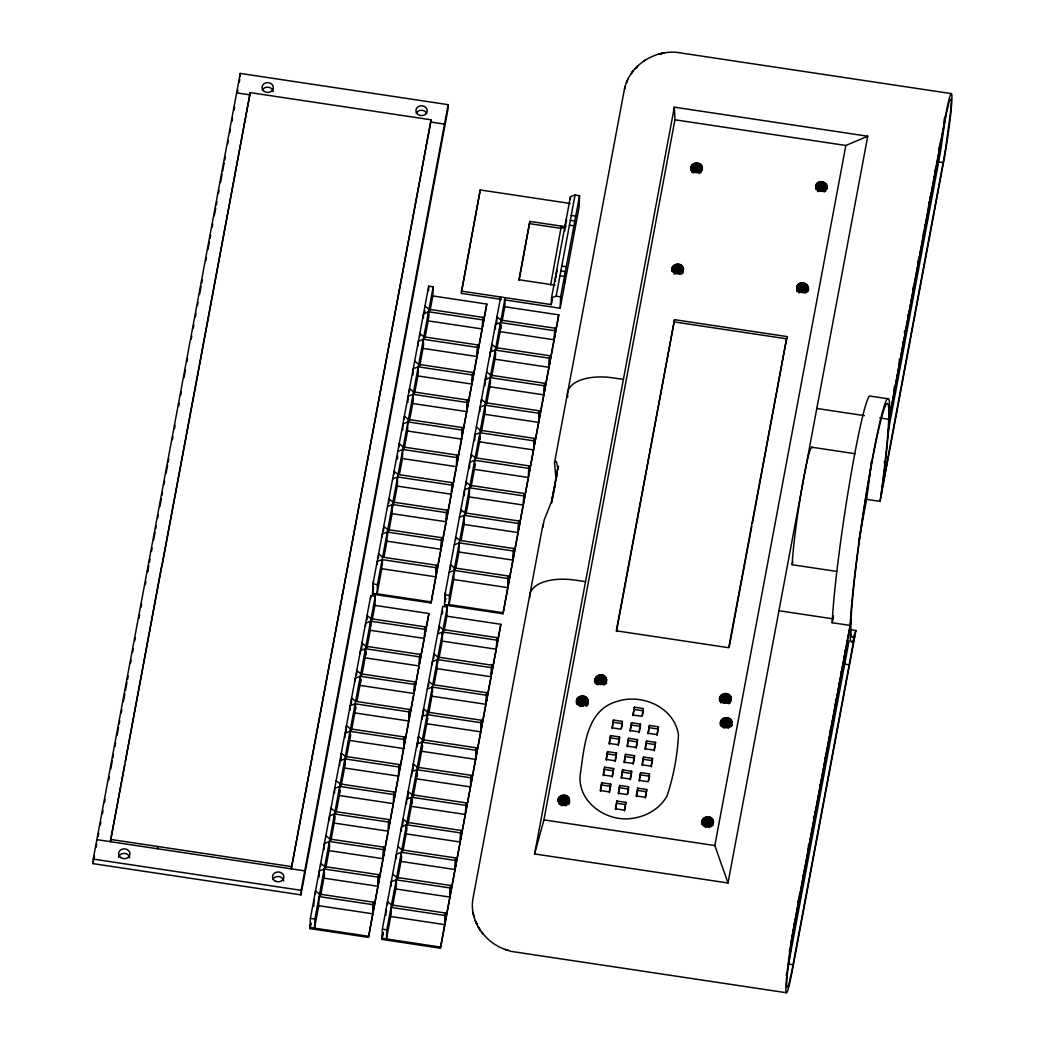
<?xml version="1.0" encoding="UTF-8"?>
<svg xmlns="http://www.w3.org/2000/svg" width="1045" height="1045" viewBox="0 0 1045 1045"><rect width="100%" height="100%" fill="white"/><g stroke="black" fill="none" stroke-linecap="round" stroke-linejoin="round"><path stroke-width="1.5" d="M881.17 495.591L883.456 478.231A123.049 7.707 -81.5 0 0 889.151 421.932L889.491 415.401A123.049 7.707 -81.5 0 0 872.301 458.938A123.049 7.707 -81.5 0 0 850.186 625.433L850.042 630.945A123.049 7.707 -81.5 0 0 853.073 640.585L854.836 636.314M430.122 310.378L432.826 295.944L433.192 286.839L428.698 286.16L372.974 583.933L372.569 594.174L431.036 602.965L440.912 549.278L441.735 537.718L387.76 529.606L383.763 526.314L383.58 530.86M500.542 300.006L500.659 296.976L444.935 594.736L444.53 604.99L502.998 613.768L512.873 560.094L513.696 548.52L459.735 540.422L455.724 537.117L455.594 540.16M558.2 799.19C557.142 806.4 570.047 806.871 569.486 799.595C568.493 792.737 556.619 794.357 558.108 801.463C559.336 795.219 570.309 796.669 569.355 803.148L569.486 799.595M576.762 700.006C575.704 707.217 588.609 707.687 588.048 700.411C586.702 692.861 574.018 695.879 576.618 703.572C576.122 697.028 587.159 696.375 587.956 702.684L588.048 700.411M595.258 678.832C594.2 686.043 607.106 686.513 606.557 679.237C604.964 671.282 591.927 675.161 595.101 683.156M672.118 268.147C671.06 275.358 683.966 275.828 683.404 268.552C682.215 261.289 669.832 263.706 672 271.177M691.045 167.017C689.974 174.241 702.88 174.698 702.331 167.422C701.143 160.159 688.759 162.589 690.915 170.061M702.122 820.808C701.064 828.019 713.97 828.489 713.408 821.213C712.063 813.663 699.379 816.681 701.992 824.374C701.482 817.83 712.533 817.177 713.317 823.486L713.408 821.213M719.9 697.551C718.829 704.774 731.748 705.231 731.186 697.956C729.841 690.418 717.157 693.423 719.757 701.117C719.26 694.572 730.298 693.919 731.095 700.228L731.186 697.956M720.684 721.625C719.626 728.848 732.532 729.319 731.97 722.03C730.625 714.493 717.941 717.497 720.554 725.191C719.992 717.915 732.898 718.385 731.84 725.596L731.97 722.03M808.033 287.27C808.595 294.546 795.689 294.089 796.747 286.866C798.876 279.054 811.651 283.861 807.876 291.594M826.961 186.141C827.522 193.429 814.617 192.959 815.675 185.749C817.347 178.577 829.573 181.895 826.843 189.184M93.044 863.64L93.227 859.094L240.259 73.424L448.148 104.657L447.965 109.216L300.947 894.873L93.044 863.64L94.442 856.168M431.115 119.809L291.268 868.852L431.115 119.809L250.199 92.626L110.365 841.669L124.747 764.796M147.815 567.383L147.632 571.942L148.834 565.567M161.4 567.135L125.348 761.596M157.586 848.762L157.677 846.489M240.128 76.468L240.259 73.424M199.464 365.554L250.199 92.626M300.947 894.873L301.13 890.327L448.148 104.657M374.92 605.382L428.894 613.493L368.454 937.391L309.973 928.613L310.391 918.359L370.792 595.598L375.286 596.277L374.92 605.382L372.216 619.816M313.8 906.119L314.036 900.045M315.42 893.854L315.538 890.823L319.548 894.115L373.522 902.227L373.156 911.331M375.286 596.277L314.885 919.038L314.519 928.143L318.725 905.688L319.091 896.584L373.065 904.696L372.699 913.8L318.725 905.688M319.012 877.055L319.261 870.994L324.25 869.048L378.212 877.147L377.846 886.264L323.885 878.153L324.25 869.048M320.58 866.318L320.697 863.288L324.708 866.579L378.682 874.691L378.316 883.796M324.172 849.52L324.407 843.446L329.397 841.499L383.371 849.611L383.006 858.716L368.454 937.391M324.342 875.684L324.459 872.653M329.384 820.469L329.567 815.91L334.557 813.964L388.518 822.075L388.152 831.18L383.463 856.26L383.828 847.155L329.854 839.044L325.857 835.752M325.805 867.846L329.031 850.617L329.397 841.499M329.488 848.148L329.619 845.118M342.224 596.591L342.316 594.318M334.531 792.92L334.714 788.374L339.703 786.428L393.678 794.54L393.312 803.644L388.622 828.711L388.988 819.607L335.014 811.508L331.004 808.203M330.965 840.311L334.191 823.068L334.557 813.964M334.648 820.612L334.831 816.054M339.69 765.384L339.873 760.838L344.863 758.892L398.824 766.991L398.459 776.108L393.769 801.175L394.135 792.071L340.161 783.959L336.163 780.667M336.111 812.775L339.338 795.532L339.703 786.428M339.795 793.064L339.925 790.033M341.01 760.721L341.31 753.131L345.32 756.423L399.294 764.535L398.929 773.64L403.618 748.56L404.441 736.999L350.467 728.887L346.47 725.596L346.222 731.657M344.837 737.848L345.02 733.29L350.01 731.343L403.984 739.455M341.271 785.239L344.497 767.997L344.863 758.892M344.954 765.528L345.137 760.982M349.997 710.313L350.179 705.754L355.169 703.807L409.144 711.919L408.778 721.024L404.075 746.104L404.441 736.999M346.417 757.69L349.644 740.461L350.01 731.343M351.368 704.121L351.616 698.047L355.627 701.352L409.601 709.45L409.235 718.555L413.924 693.488L414.747 681.915L360.773 673.803L356.776 670.511L356.593 675.07M350.284 733.433L350.101 737.992L350.689 734.857M355.535 603.174L355.718 598.615M355.209 681.249L355.326 678.218L360.316 676.272L414.29 684.384M351.577 730.155L354.804 712.912L355.169 703.807M355.509 704.382L355.261 710.456L355.849 707.321M360.368 653.713L360.486 650.682L365.476 648.736L419.45 656.835L419.084 665.952L414.382 691.019L414.747 681.915M357.024 701.051L359.95 685.376L360.316 676.272M361.688 649.049L361.923 642.975L365.933 646.267L419.907 654.379L419.541 663.484L424.231 638.404L425.054 626.843L371.093 618.731L367.082 615.44L366.899 619.985M360.59 678.362L360.407 682.907L360.995 679.786M365.515 626.177L365.632 623.134L370.622 621.187L424.597 629.299M361.884 675.083L365.11 657.841L365.476 648.736M365.815 649.298L365.567 655.372L366.155 652.237M370.675 598.628L370.792 595.598M367.03 647.534L370.257 630.305L370.622 621.187M370.779 626.321L370.962 621.762M380.066 394.344L380.158 392.058M373.444 581.386L373.078 590.49L373.653 587.447M377.036 564.587L377.167 561.557L382.143 559.611L436.118 567.722L435.752 576.827L381.778 568.715L382.143 559.611M378.421 558.396L378.603 553.85L382.614 557.142L436.588 565.254L436.222 574.358M433.192 286.839L377.454 584.678L377.088 593.795L372.569 594.174L373.457 589.367M382.196 537.052L382.313 534.008L387.303 532.075L441.277 540.174M382.3 564.731L382.483 560.185M384.011 556.841L386.937 541.179L387.303 532.075M387.525 535.68L387.643 532.636M388.727 503.324L388.91 498.765L392.92 502.07L446.894 510.169L446.528 519.287L451.218 494.207L452.041 482.633L398.067 474.521L394.07 471.23L393.939 474.273M393.377 400.914L393.56 396.368M388.871 530.873L392.097 513.644L392.463 504.526L446.424 512.638L446.058 521.742L441.369 546.822L441.735 537.718M392.737 506.616L392.92 502.07M397.466 458.99L397.596 455.947M394.017 503.337L397.244 486.095L397.609 476.99L451.584 485.102M399.099 446.724L399.216 443.694L403.226 446.986L457.201 455.097L456.835 464.202L461.524 439.122L462.347 427.562L408.373 419.45L404.376 416.158L404.245 419.189M446.881 616.197L500.855 624.296L440.415 948.207L381.947 939.416L382.352 929.175L442.753 606.413L447.247 607.08L446.881 616.197L444.19 630.631M402.691 429.926L402.926 423.852L407.916 421.919L461.89 430.017M399.464 474.234L402.403 458.559L402.769 449.454L456.73 457.566L456.365 466.671L451.675 491.738L452.041 482.633M385.827 915.407L386.062 909.333M387.381 904.67L387.512 901.639L391.509 904.931L445.483 913.043L445.118 922.147M407.837 402.39L408.086 396.316L413.075 394.37L467.05 402.482L466.684 411.586L461.981 436.666L462.347 427.562M447.247 607.08L386.846 929.854L386.48 938.959L390.686 916.504L391.052 907.4L445.026 915.498L444.661 924.616L390.686 916.504M404.324 448.253L407.55 431.023L407.916 421.919M409.405 391.653L409.522 388.609L413.533 391.914L467.507 400.013L467.141 409.131L471.831 384.051L472.653 372.477L418.679 364.365L414.682 361.074M391.039 886.356L391.222 881.797L396.212 879.851L450.186 887.963L449.82 897.067L395.846 888.968L396.212 879.851M391.143 914.035L391.274 911.005M412.997 374.855L413.232 368.78L418.222 366.834L472.196 374.946M409.483 420.717L412.71 403.488L413.075 394.37M413.167 401.019L413.284 397.975M396.186 858.807L396.368 854.261L401.358 852.315L455.333 860.427L454.967 869.531L440.415 948.207M396.303 886.5L396.486 881.941M418.209 345.791L418.392 341.245L423.382 339.298L477.356 347.41L476.99 356.515L472.288 381.582L472.653 372.477M414.63 393.181L417.856 375.939L418.222 366.834M419.711 336.568L419.829 333.538L423.839 336.83L477.813 344.941L477.447 354.046L482.137 328.966L482.96 317.406L428.999 309.294L424.988 306.002M418.313 373.483L418.444 370.439M401.345 831.271L401.528 826.726L406.518 824.779L460.492 832.891L460.127 841.996L455.424 867.063L455.79 857.958L401.829 849.846L397.818 846.554M397.766 878.662L400.993 861.42L401.358 852.315M402.665 826.608L402.965 819.019L406.975 822.31L460.949 830.422L460.584 839.527L465.273 814.46L466.096 802.887L412.135 794.775L408.125 791.483L407.877 797.544M401.463 858.964L401.58 855.92M423.356 318.255L423.538 313.696L428.528 311.763L482.503 319.861M419.79 365.645L423.016 348.403L423.382 339.298M423.473 345.934L423.591 342.904M424.675 313.591L424.806 310.548M406.492 803.736L406.675 799.177L411.665 797.244L465.639 805.342M402.926 851.126L406.152 833.884L406.518 824.779M406.609 831.415L406.792 826.869M428.515 290.719L428.698 286.16M424.936 338.097L428.163 320.867L428.528 311.763M428.633 318.398L428.816 313.84M411.652 776.2L411.834 771.641L416.824 769.695L470.799 777.807L470.433 786.911L465.73 811.991L466.096 802.887M408.072 823.578L411.299 806.348L411.665 797.244M413.036 770.008L413.271 763.934L417.282 767.239L471.256 775.338L470.89 784.455L475.579 759.375L476.416 747.802L422.441 739.69L418.431 736.398L418.183 742.472M411.952 799.334L411.769 803.879L412.344 800.744M416.864 747.136L416.981 744.105L421.971 742.159L475.945 750.271M413.232 796.042L416.459 778.812L416.824 769.695M417.099 771.785L416.916 776.344L417.504 773.209M425.054 626.843L424.688 635.948L428.894 613.493M422.023 719.6L422.141 716.57L427.131 714.623L481.105 722.735L480.739 731.84L476.05 756.907L476.416 747.802M418.379 768.506L421.605 751.264L421.971 742.159M423.343 714.937L423.578 708.863L427.588 712.154L481.562 720.266L481.196 729.371L485.886 704.304L486.722 692.731L432.748 684.619L428.737 681.327L428.554 685.873M422.258 744.249L422.075 748.808L422.663 745.673M423.538 740.97L426.765 723.728L427.131 714.623M427.588 712.154L427.222 721.259L427.81 718.124M432.33 664.529L432.447 661.485L437.437 659.539L491.411 667.65L491.046 676.755L486.356 701.835L486.722 692.731M428.685 713.421L431.912 696.192L432.277 687.087L486.252 695.186M432.434 692.208L432.617 687.649M433.701 658.337L433.884 653.778L437.894 657.083L491.868 665.182L491.503 674.299L496.192 649.219L497.028 637.646L443.054 629.534L439.044 626.242L438.861 630.801M434.132 684.318L437.071 668.656L437.437 659.539M437.659 663.144L437.777 660.113M442.453 614.003L442.571 610.959M438.991 658.35L442.218 641.107L442.584 632.003L496.558 640.115M442.871 634.093L443.054 629.534M445.418 592.202L445.052 601.306L445.614 598.249M570.191 203.475L480.243 189.955L461.224 293.358L501.13 299.353M502.096 321.194L504.787 306.76L505.153 297.642L449.415 595.493L449.05 604.598L444.53 604.99M450.382 569.212L450.565 564.666L454.575 567.957L508.549 576.056L508.183 585.174M453.752 579.531L454.118 570.413L508.092 578.525L507.726 587.63L453.752 579.531L449.05 604.598L503.024 612.71M454.392 572.503L454.575 567.957M455.672 569.225L458.899 551.982L459.264 542.877L513.239 550.989M460.754 512.612L460.871 509.581L464.881 512.873L518.856 520.985L518.49 530.089L523.179 505.022L524.002 493.449L470.041 485.337L466.031 482.045L465.9 485.076M464.346 495.813L464.581 489.739L469.571 487.806L523.545 495.905M461.119 540.121L464.058 524.446L464.424 515.342L518.398 523.454L518.033 532.558L513.33 557.625L513.696 548.52M450.277 894.611L450.643 885.494L396.669 877.395L392.659 874.09M480.243 189.955L461.524 291.777M469.492 468.278L469.741 462.203L474.73 460.257L528.705 468.369L528.339 477.474L523.636 502.554L524.002 493.449M465.979 514.153L469.205 496.911L469.571 487.806M471.06 457.54L471.177 454.51L475.188 457.801L529.162 465.9L528.796 475.018L533.486 449.938L534.308 438.364L480.347 430.266L476.337 426.961M474.652 440.742L474.887 434.668L479.877 432.721L533.851 440.833M471.138 486.604L474.365 469.375L474.73 460.257M474.822 466.906L474.939 463.875M482.96 317.406L482.594 326.51L486.8 304.056L432.826 295.944M479.864 411.678L480.047 407.132L485.037 405.186L539.011 413.297L538.645 422.402L533.943 447.469L534.308 438.364M476.585 457.501L479.511 441.826L479.877 432.721M481.366 402.456L481.484 399.425L485.494 402.717L539.468 410.829L539.102 419.933L543.792 394.866L544.628 383.293L490.654 375.181L486.643 371.889M479.982 439.37L480.099 436.327M486.8 304.056L431.036 602.965M484.958 385.657L485.193 379.583L490.183 377.65L544.158 385.749M481.445 431.533L484.671 414.29L485.037 405.186M485.128 411.821L485.246 408.791M486.343 379.479L486.461 376.435M490.17 356.606L490.353 352.047L495.343 350.101L549.317 358.213L548.952 367.317L544.262 392.397L544.628 383.293M486.591 403.997L489.818 386.754L490.183 377.65M491.555 350.415L491.79 344.354L495.8 347.645L549.774 355.744L549.409 364.862L554.098 339.782L554.934 328.208L500.96 320.11L496.95 316.805M490.288 384.286L490.471 379.74M495.33 329.07L495.513 324.512L500.49 322.565L554.464 330.677M491.751 376.448L494.977 359.219L495.343 350.101M495.434 356.75L495.617 352.191M496.702 322.879L496.884 318.32M496.897 348.912L500.124 331.67L500.49 322.565M500.777 324.655L500.594 329.214L501.195 326.001M497.028 637.646L496.662 646.75L500.855 624.296M519.13 280.439L529.841 221.396L565.828 226.804L565.959 225.367M461.315 291.085L551.277 304.591L551.551 297.76L570.466 196.643L575.063 195.036L579.557 195.715L579.1 207.093L560.172 308.223L504.317 299.837M554.934 328.208L554.568 337.313L558.761 314.858L504.787 306.76M561.335 226.125L550.61 285.167M558.761 314.858L502.998 613.768M560.172 308.223L560.629 296.845L579.557 195.715M570.361 199.373L570.466 196.643M558.539 800.235L558.631 797.962M559.114 804.023L559.402 796.865M560.133 804.781L560.486 796.003M561.374 805.813L561.792 795.402M562.824 805.525L563.242 795.114M564.313 805.577L564.731 795.167M565.737 805.969L566.155 795.558M567.069 805.029L567.422 796.251M568.153 804.35L568.441 797.191M568.924 804.389L569.146 798.328M576.958 704.304L577.18 698.778M577.676 704.839L577.963 697.694M578.695 705.597L579.048 696.819M579.936 706.629L580.354 696.218M581.386 706.342L581.804 695.944M582.875 706.394L583.293 695.996M584.364 705.153L584.717 696.375M585.631 705.845L585.984 697.067M586.702 706.289L587.003 698.008M587.708 699.157L587.486 705.205L587.904 703.977M595.506 682.15L595.689 677.604M596.172 684.096L596.473 676.507M597.557 675.645L597.191 684.749L601.424 683.913L604.115 684.997L604.48 675.88M598.498 684.148L598.863 675.044M599.948 683.861L600.313 674.756M601.424 683.913L601.789 674.809M602.847 684.305L603.213 675.201M605.199 684.423L605.499 676.833M600.483 791.248L601.737 782.757L610.724 784.103L609.47 792.606M606.022 682.529L606.204 677.97M606.387 683.561L606.557 679.237M603.396 775.69L604.65 767.2L613.637 768.545L612.383 777.049M606.296 760.133L607.563 751.642L616.55 752.988L615.296 761.491M610.463 737.874L610.554 735.602L619.554 736.947L619.463 739.233L610.463 737.874L609.3 744.105M612.213 728.548L613.467 720.044L622.467 721.39L621.004 729.175L612.017 727.829L613.467 720.044M616.72 803.292L616.811 801.019L625.811 802.364L625.72 804.637L616.72 803.292L615.557 809.509M618.47 793.952L619.724 785.461L628.724 786.807L627.261 794.592L618.274 793.233L619.724 785.461M621.383 778.394L622.637 769.904L631.637 771.249L630.37 779.753M624.296 762.837L625.55 754.346L634.55 755.692L633.283 764.195M627.287 746.809L628.554 738.306L637.541 739.651L636.287 748.155M631.363 725.021L631.454 722.748L640.454 724.094L640.363 726.38L631.363 725.021L630.2 731.252M633.113 715.694L634.367 707.191L643.367 708.549L641.917 716.321L632.917 714.963L634.367 707.191M637.62 790.438L637.711 788.152L646.711 789.511L646.62 791.783L637.62 790.438L636.457 796.656M639.37 781.098L640.624 772.595L649.624 773.953L648.161 781.725L639.174 780.38L640.624 772.595M642.283 765.541L643.537 757.037L652.537 758.396L651.283 766.899M645.287 749.513L646.541 741.009L655.542 742.355L654.274 750.859M648.2 733.956L649.454 725.452L658.441 726.797L657.187 735.301M672.366 271.465L672.549 266.919M673.084 271.896L673.32 265.822M674.103 272.549L674.404 264.96M674.038 274.064L675.344 273.463L675.71 264.359M616.498 631.493L674.521 319.665L786.963 336.568L752.361 523.284M675.344 273.463L676.794 273.189L677.16 264.071M680.974 274.312L678.283 273.241L678.649 264.124M679.707 273.62L680.073 264.516M681.026 272.797L681.34 265.208M682.058 273.738L682.359 266.148M682.816 273.359L683.064 267.285M683.286 271.582L683.404 268.552M691.281 170.348L691.463 165.789M691.947 172.294L692.247 164.705M693.031 171.419L693.331 163.83M692.966 172.934L694.272 172.334L694.638 163.229M694.272 172.334L695.722 172.059L696.088 162.955M700.268 164.078L699.902 173.183L697.211 172.111L697.577 163.007M698.635 172.49L699 163.386M700.973 172.608L701.286 165.032M701.809 170.714L701.992 166.168M702.201 170.453L702.331 167.422M702.462 821.853L702.553 819.58M703.05 825.654L703.337 818.496M704.056 826.399L704.408 817.621M705.31 827.431L705.728 817.02M706.747 827.144L707.165 816.746M708.236 827.196L708.654 816.798M709.659 827.588L710.077 817.177M710.992 826.647L711.345 817.869M712.076 825.968L712.363 818.81M712.847 825.485L713.069 819.959M720.123 701.339L720.318 696.323M720.789 702.971L721.102 695.238M720.893 725.935L721.115 720.397M721.873 702.109L722.186 694.363M721.612 726.471L721.899 719.313M723.493 693.762L723.127 702.867L726.066 702.645L728.757 703.716L729.123 694.611M722.618 727.216L722.97 718.438M724.577 702.593L724.943 693.488M723.871 728.247L724.289 717.837M726.066 702.645L726.432 693.54M725.308 727.973L725.726 717.562M727.49 703.024L727.856 693.919M726.797 728.025L727.216 717.615M728.221 728.404L728.639 717.993M729.828 703.298L730.141 695.552M729.554 727.464L729.906 718.686M730.638 701.704L730.847 696.702M730.638 726.784L730.925 719.639M731.409 726.301L731.631 720.776M796.93 291.712L797.178 285.638M797.714 290.628L797.962 284.553M799.033 283.678L798.667 292.783L801.424 291.908L805.604 293.031M799.987 292.182L800.352 283.077M801.424 291.908L801.789 282.803M802.913 291.96L803.278 282.855M804.336 292.339L804.702 283.234M805.669 291.516L805.969 283.926M806.688 292.456L806.988 284.867M807.511 290.562L807.694 286.017M815.91 189.067L816.093 184.521M816.641 189.498L816.876 183.424M817.66 190.138L817.961 182.548M817.595 191.666L818.901 191.065L819.267 181.961M818.901 191.065L820.351 190.778L820.717 181.673M824.897 182.797L824.531 191.914L821.84 190.83L822.206 181.725M792.828 933.159L792.959 929.736M823.264 191.222L823.63 182.117M794.265 925.452L794.357 923.179M825.602 191.339L825.916 183.75M826.438 189.445L826.621 184.887M797.975 905.623L798.21 899.928M799.425 897.916L799.556 894.507M803.135 878.074L803.265 874.665M804.572 870.38L804.715 866.958M808.281 850.539L808.516 844.843M809.731 842.832L809.862 839.422M813.572 819.58L813.715 816.171M814.878 815.296L815.022 811.887M820.038 787.76L820.168 784.351M825.184 760.224L825.328 756.802M828.894 740.382L828.985 738.11M830.344 732.676L830.475 729.266M834.054 712.847L834.145 710.574M835.491 705.14L835.726 699.445M839.213 685.311L839.305 683.025M840.689 676.468L840.872 671.909M844.36 657.762L844.464 655.032M845.248 649.938L844.673 664.124L849.18 664.803L849.089 667.076M886.931 464.829L887.022 462.543L884.018 462.099M858.546 542.394L866.592 499.353L880.086 501.378L943.7 161.452A45.575 2.861 -81.5 0 0 951.89 99.784A45.575 2.861 -81.5 0 0 945.529 115.917L888.668 421.566L944.798 121.638A49.076 3.07 -81.5 0 1 947.057 110.365C948.259 107.648 948.52 99.197 951.054 99.131A37.672 2.364 -81.5 0 1 950.519 112.298L945.503 149.174A49.076 3.07 -81.5 0 1 943.152 162.615L882.058 489.099M888.812 420.195L888.955 416.785M894.011 391.522L894.193 386.964M897.681 372.83L897.773 370.544M899.118 365.123L899.353 359.428M902.841 345.281L902.971 341.872M904.461 333.028L904.552 330.756M907.987 317.745L908.131 314.336M913.147 290.21L913.278 286.787M914.584 282.503L914.675 280.23M918.294 262.674L918.437 259.251M923.453 235.125L923.584 231.716M924.89 227.431L924.982 225.145M928.6 207.589L928.835 201.894M930.05 199.882L930.181 196.473M933.76 180.053L933.89 176.631M935.197 172.347L935.34 168.937M938.906 152.518L939.141 146.822M940.356 144.811L940.487 141.388M944.171 122.239L944.34 118.137M556.985 271.935L556.985 270.263L555.574 277.33M951.381 93.619L676.01 52.25C653.034 50.617 629.325 66.005 624.44 89.086L554.503 462.804L556.136 480.347M555.404 278.688L555.417 281.353M564.875 228.123L564.875 230.788M566.377 222.062L566.442 219.698L565.045 226.765M945.803 113.774L941.009 148.494A49.076 3.07 -81.5 0 1 938.645 161.949L887.623 434.602M554.503 462.804L555.587 461.08L556.593 462.034L557.769 468.212L555.065 484.58L551.512 501.613L544.118 520.149L542.864 527.346M866.592 499.353L868.042 488.747A118.49 7.419 -81.5 0 0 870.759 467.193M880.086 501.378L881.536 490.771A118.49 7.419 -81.5 0 0 884.893 407.054A118.49 7.419 -81.5 0 0 858.141 550.062A118.49 7.419 -81.5 0 0 854.771 633.779L855.92 630.527L849.925 629.626M556.267 277.395L556.489 275.932M96.127 847.195L96.689 844.19M98.191 836.183L98.779 832.983M100.281 824.975L100.882 821.775M102.384 813.768L102.985 810.567M104.474 802.56L105.075 799.36M108.68 780.132L109.281 776.931M110.77 768.924L112.272 760.917M112.873 757.716L113.474 754.516M114.963 746.509L115.564 743.295M117.066 735.288L118.568 727.281M119.169 724.081L119.77 720.88M121.259 712.873L121.86 709.673M123.362 701.665L124.864 693.658M125.452 690.445L126.954 682.437M127.555 679.237L128.156 676.037M130.547 663.222L131.148 660.022M132.65 652.015L133.251 648.814M134.753 640.807L135.354 637.594M138.946 618.379L139.547 615.178M141.049 607.171L141.637 603.971M145.242 584.756L145.843 581.542M149.422 562.38L150.023 559.193M151.512 551.237L152.1 548.05M153.602 540.082L155.091 532.127M155.679 528.94L156.28 525.753M157.769 517.797L158.37 514.61M159.859 506.642L161.348 498.687M161.936 495.5L162.537 492.313M164.026 484.344L164.627 481.17M166.116 473.202L167.605 465.234M168.193 462.06L168.794 458.873M172.373 439.762L172.961 436.575M174.463 428.607L175.051 425.419M178.63 406.322L179.231 403.135M180.72 395.167L181.308 391.979M183.998 377.65L185.487 369.682M186.977 361.674L187.577 358.474M191.183 339.259L191.784 336.059M193.273 328.052L193.874 324.851M195.376 316.831L195.977 313.631M197.466 305.623L198.067 302.423M199.569 294.416L201.071 286.408M201.672 283.208L202.273 280.008M205.865 260.78L206.466 257.579M207.955 249.572L209.457 241.565M210.058 238.364L210.659 235.164M212.161 227.157L212.762 223.943M214.251 215.936L215.753 207.929M216.354 204.729L216.955 201.528M218.444 193.521L219.045 190.321M220.547 182.313L222.049 174.306M222.65 171.093L224.139 163.085M224.74 159.885L225.341 156.685M227.745 143.87L228.346 140.67M229.835 132.663L230.436 129.462M231.938 121.455L232.539 118.255M234.041 110.234L234.629 107.034M237.267 92.94L237.829 89.948M239.227 82.464L239.788 79.472M161.91 566.22L199.164 367.161M310.887 922.892L310.025 927.464L368.493 936.255M309.973 928.613L310.874 923.819M320.658 895.395L323.885 878.153M381.778 568.715L377.088 593.795L431.062 601.894M373.065 904.696L373.522 902.227M378.212 877.147L378.682 874.691M383.371 849.611L383.828 847.155M388.518 822.075L388.988 819.607M393.678 794.54L394.135 792.071M398.824 766.991L399.294 764.535M409.144 711.919L409.601 709.45M419.45 656.835L419.907 654.379M436.118 567.722L436.588 565.254M446.424 512.638L446.894 510.169M456.73 457.566L457.201 455.097M467.05 402.482L467.507 400.013M477.356 347.41L477.813 344.941M383.136 932.179L381.987 938.279L440.454 947.07M381.947 939.416L383.136 933.028M445.131 601.789L445.719 598.576M392.62 906.198L395.846 888.968M529.841 221.396L518.934 279.746L554.908 285.141M551.277 304.591L552.387 298.609M551.551 297.76L556.136 296.166L575.063 195.036M445.026 915.498L445.483 913.043M450.186 887.963L450.643 885.494M455.333 860.427L455.79 857.958M460.492 832.891L460.949 830.422M470.799 777.807L471.256 775.338M481.105 722.735L481.562 720.266M491.411 667.65L491.868 665.182M508.092 578.525L508.549 576.056M518.398 523.454L518.856 520.985M528.705 468.369L529.162 465.9M539.011 413.297L539.468 410.829M549.317 358.213L549.774 355.744M542.982 524.368L473.045 898.086C468.617 921.246 486.016 944.314 508.053 950.362L505.44 949.5L511.109 951.381L786.467 992.75M551.512 501.613L557.769 468.212M551.734 502.919L555.326 483.77M555.914 480.582L557.416 472.601M558.004 469.401L558.605 466.214M534.596 853.935L674.338 107.165L867.742 136.216L727.999 882.986L534.596 853.935L543.922 819.894L674.926 119.796L674.338 107.165M674.521 319.665L616.289 630.827L728.731 647.717L786.963 336.568M601.737 782.757L600.274 790.529L609.274 791.888L610.724 784.103M604.65 767.2L603.187 774.972L612.187 776.331L613.637 768.545M607.563 751.642L606.1 759.415L615.1 760.773L616.55 752.988M610.554 735.602L609.104 743.387L618.091 744.732L619.554 736.947M618.3 745.451L619.176 740.787M621.501 728.339L622.376 723.676L613.376 722.317M616.811 801.019L615.361 808.791L624.348 810.149L625.811 802.364M622.637 769.904L621.187 777.676L630.174 779.034L631.637 771.249M625.55 754.346L624.087 762.119L633.087 763.477L634.55 755.692M628.554 738.306L627.091 746.078L636.091 747.436L637.541 739.651M631.454 722.748L630.004 730.52L639.004 731.879L640.454 724.094M624.557 810.868L625.433 806.191M627.758 793.756L628.633 789.08L619.633 787.734M639.2 732.597L640.076 727.934M642.401 715.485L643.276 710.822L634.276 709.464M637.711 788.152L636.261 795.937L645.261 797.283L646.711 789.511M643.537 757.037L642.087 764.822L651.074 766.168L652.537 758.396M646.541 741.009L645.078 748.782L654.079 750.14L655.542 742.355M649.454 725.452L647.991 733.224L656.991 734.583L658.441 726.797M645.457 798.014L646.332 793.338M648.658 780.902L649.533 776.226L640.533 774.881M729.24 646.79L751.76 526.497M727.999 882.986L714.832 845.562L845.849 145.477L867.742 136.216M836.862 571.445L792.175 564.731L792.776 561.531M850.186 625.433L832.199 622.729L833.505 615.727M789.393 951.472L789.968 948.416M790.543 945.359L850.917 621.54L794.135 924.916A45.575 2.861 -81.5 0 0 785.944 986.571A45.575 2.861 -81.5 0 0 792.306 970.452L855.92 630.527M787.616 968.898A49.076 3.07 -81.5 0 0 788.557 964.052L849.062 640.703M794.696 923.741A49.076 3.07 -81.5 0 0 792.332 937.195L787.316 974.058A37.672 2.364 -81.5 0 0 786.794 987.251C789.341 987.12 789.576 978.734 790.778 976.004A49.076 3.07 -81.5 0 0 793.05 964.718L854.144 638.26M624.583 89.23L625.197 86.565L624.845 88.028M628.136 78.78L626.464 82.62L627.078 81.21M643.851 60.989L645.901 59.656M397.779 451.401L402.769 449.454M392.62 478.937L397.609 476.99M387.473 506.472L392.463 504.526M459.434 517.288L464.424 515.342M454.275 544.824L459.264 542.877M449.128 572.36L454.118 570.413M437.607 633.949L442.584 632.003M427.3 689.021L432.277 687.087M564.3 227.34L561.243 228.411L529.75 223.682M695.722 172.059L697.211 172.111M820.351 190.778L821.84 190.83M676.794 273.189L678.283 273.241M674.926 119.796L845.849 145.477M938.645 161.949L943.152 162.628M236.614 92.874L250.108 94.899M431.023 122.082L444.504 124.107M571.236 215.453L575.73 216.132M570.322 220.325L574.828 220.991M569.42 225.184L573.914 225.864M561.779 266.018L566.272 266.697M560.865 270.877L565.358 271.556M559.95 275.749L564.457 276.416M556.136 296.166L560.629 296.845M674.43 321.951L786.872 338.841M428.163 320.867L482.137 328.966M500.124 331.67L554.098 339.782M888.328 398.824L870.341 396.12A123.049 7.707 -81.5 0 0 849.467 483.6A123.049 7.707 -81.5 0 0 832.199 622.729M423.016 348.403L476.99 356.515M494.977 359.219L548.952 367.317M623.395 379.426L613.402 377.924A45.575 22.611 10.6 0 0 567.775 396.969M816.798 408.477L864.424 415.636M879.759 417.935L888.759 419.293M417.856 375.939L471.831 384.051M489.818 386.754L543.792 394.866M811.965 447.234L855.045 453.713M412.71 403.488L466.684 411.586M484.671 414.29L538.645 422.402M407.55 431.023L461.524 439.122M479.511 441.826L533.486 449.938M402.403 458.559L456.365 466.671M474.365 469.375L528.339 477.474M397.244 486.095L451.218 494.207M469.205 496.911L523.179 505.022M392.097 513.644L446.058 521.742M464.058 524.446L518.033 532.558M386.937 541.179L440.912 549.278M458.899 551.982L512.873 560.094M585.54 581.673L575.547 580.171A45.575 22.611 10.6 0 0 529.697 597.688M778.943 610.724L832.917 618.836M370.257 630.305L424.231 638.404M442.218 641.107L496.192 649.219M365.11 657.841L419.084 665.952M437.071 668.656L491.046 676.755M649.363 727.725L658.35 729.083M359.95 685.376L413.924 693.488M431.912 696.192L485.886 704.304M628.463 740.578L637.45 741.937M646.45 743.282L655.45 744.641M354.804 712.912L408.778 721.024M426.765 723.728L480.739 731.84M607.472 753.915L616.459 755.261M625.459 756.619L634.459 757.965M643.446 759.323L652.446 760.669M604.559 769.473L613.546 770.818M622.546 772.177L631.546 773.522M349.644 740.461L403.618 748.56M421.605 751.264L475.579 759.375M601.646 785.03L610.633 786.376M344.497 767.997L398.459 776.108M416.459 778.812L470.433 786.911M543.922 819.894L714.832 845.562M339.338 795.532L393.312 803.644M411.299 806.348L465.273 814.46M334.191 823.068L388.152 831.18M406.152 833.884L460.127 841.996M329.031 850.617L383.006 858.716M400.993 861.42L454.967 869.531M110.456 839.396L291.359 866.566M96.871 839.644L304.761 870.877M93.227 859.094L301.13 890.327M788.544 964.052L793.05 964.731M310.391 918.359L314.885 919.038M382.352 929.175L386.846 929.854M444.935 594.736L449.415 595.493M372.974 583.933L377.454 584.678M481.379 931.827L483.208 934.191M473.96 916.543L472.941 912.416L473.333 914.009M786.715 973.3A49.076 3.07 -81.5 0 1 786.284 975.325M792.175 564.731A63.797 3.997 -81.5 0 1 801.633 489.648A63.797 3.997 -81.5 0 1 812.279 447.782M871.439 461.367A118.49 7.419 -81.5 0 1 871.099 464.254M847.626 641.212A123.049 7.707 -81.5 0 1 846.842 641.33M272.823 879.367A5.695 4.938 2.3 0 1 278.937 876.572A5.695 4.938 2.3 0 1 283.691 880.987M118.477 857.462A5.695 4.938 2.3 0 1 124.277 853.386A5.695 4.938 2.3 0 1 129.763 857.867M416.21 113.147A5.695 4.938 2.3 0 1 421.579 110.287A5.695 4.938 2.3 0 1 426.739 113.526M262.295 90.027A5.695 4.938 2.3 0 1 268.395 87.231A5.695 4.938 2.3 0 1 273.15 91.66M580.524 772.555C575.743 800.104 604.467 821.461 630.109 818.627C645.105 817.203 659.63 809.313 667.063 795.898C673.529 776.344 677.447 755.535 678.466 734.962C674.534 707.269 641.904 693.109 616.955 701.443C586.258 710.117 584.429 746.496 580.524 772.555M564.287 281.209L564.287 282.881L565.985 271.622L564.287 281.209M573.744 230.645L573.757 232.317L575.442 221.057L573.744 230.645M632.369 72L630.801 74.169L633.257 70.786L632.369 72M636.797 66.906L634.968 68.787L637.75 65.939L636.797 66.906M661.472 53.53L658.82 54.196L664.28 52.995L661.472 53.53M480.151 930.05L478.14 926.745L480.151 930.05M476.951 924.459L475.279 920.593L476.951 924.459M274.613 880.674A5.695 4.938 2.3 0 0 283.835 877.722A5.695 4.938 2.3 0 0 276.18 872.248A5.695 4.938 2.3 0 0 274.613 880.674M120.684 857.553A5.695 4.938 2.3 0 0 129.907 854.601A5.695 4.938 2.3 0 0 122.265 849.128A5.695 4.938 2.3 0 0 120.684 857.553M417.987 114.454A5.695 4.938 2.3 0 0 427.209 111.515A5.695 4.938 2.3 0 0 419.567 106.028A5.695 4.938 2.3 0 0 417.987 114.454M264.071 91.333A5.695 4.938 2.3 0 0 273.294 88.394A5.695 4.938 2.3 0 0 265.652 82.908A5.695 4.938 2.3 0 0 264.071 91.333"/></g></svg>
